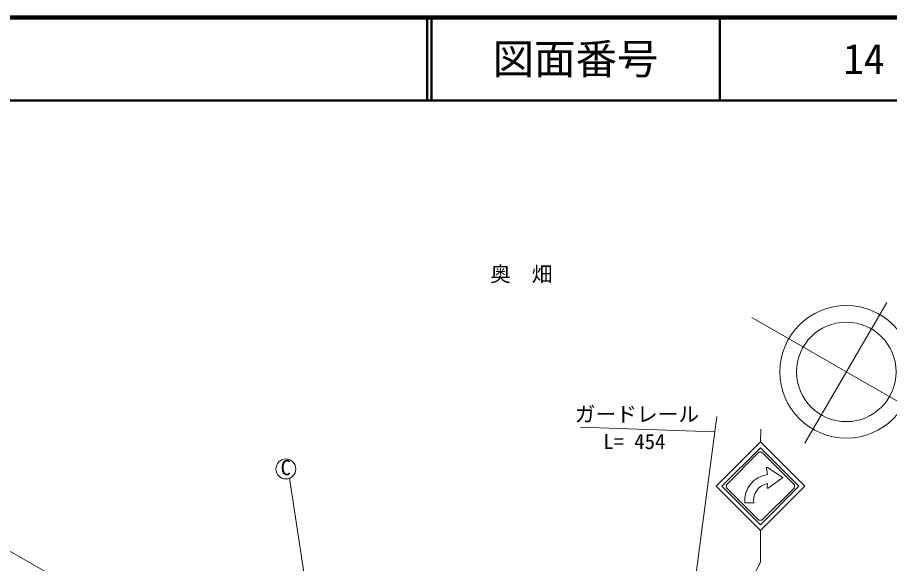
# Model space of a CAD drawing. Units: millimetres, scale not verified. Extents: x 40000 to 680000, y 20000 to 380000.
# Drawn here: x 459348 to 564469, y 314134 to 380000 of the extents above; entities that cross this region are included whole.
import ezdxf
from ezdxf.enums import TextEntityAlignment as Align

# ---------------------------------------------------------------- set-up
doc = ezdxf.new("R2010")
doc.units = ezdxf.units.MM
doc.header["$LTSCALE"] = 1000
for name, color, linetype, lineweight in [('M-BGD', 7, 'Continuous', 13), ('M-STR-HTXT', 7, 'Continuous', 13), ('M-TTL', 2, 'Continuous', 140), ('M-TTL-LINE', 7, 'Continuous', 50), ('M-TTL-TXT', 7, 'Continuous', 13)]:
    doc.layers.add(name, color=color, linetype=linetype, lineweight=lineweight)
doc.styles.add('ＭＳ ゴシック', font='')
doc.styles.get('ＭＳ ゴシック').set_extended_font_data('MS Gothic')

msp = doc.modelspace()

# ---------------------------------------------------------------- linework, layer by layer
at = {"layer": 'M-BGD'}
for p, q in [((564126, 345625), (554253, 328659)), ((548903, 328803), (548938, 330361)), ((548724, 327555), (544804, 323635)), ((549636, 325645), (549770, 324864)), ((549747, 325719), (551622, 324519)), ((492123, 324424), (495449, 302967)), ((549710, 323313), (549770, 323794)), ((549823, 323245), (551622, 324519)), ((444650, 323466), (465817, 311404)), ((543557, 323457), (548903, 318111)), ((544270, 323457), (548903, 318824)), ((547044, 321458), (548112, 321458)), ((548903, 318111), (548911, 314293)), ((548911, 314293), (541302, 299352))]:
    msp.add_line(p, q, dxfattribs=at)
for points in [[(571053, 329442), (574621, 330390), (576053, 327591), (547874, 343805)], [(548903, 318111), (554248, 323457), (548903, 328803), (543557, 323457)], [(548903, 318824), (553536, 323457), (548903, 328090), (544270, 323457)], [(544804, 323635), (544804, 323279), (548724, 319359), (549081, 319359), (553001, 323279), (553001, 323635), (549081, 327555), (548724, 327555)]]:
    msp.add_lwpolyline(points, dxfattribs=at)
for centre, radius in [((559256, 337256), 8000), ((559256, 337256), 6000), ((491700, 325547), 1200)]:
    msp.add_circle(centre, radius, dxfattribs=at)
for centre, radius, start, end in [((550132, 321780), 3105, 96.70317, 185.95551), ((549708, 325658), 72.5, 57.38076, 189.69095), ((550132, 321780), 2046, 100.20397, 189.06004), ((549781, 323304), 72.5, 172.87498, 305.31121)]:
    msp.add_arc(centre, radius, start, end, dxfattribs=at)
at = {"layer": 'M-STR-HTXT'}
for p, q in [((543638, 331863), (539390, 299737)), ((527167, 330594), (543396, 330034))]:
    msp.add_line(p, q, dxfattribs=at)
at = {"layer": 'M-TTL'}
msp.add_line((680000, 380000), (40000, 380000), dxfattribs=at)
at = {"layer": 'M-TTL-LINE'}
for p, q in [((508747, 380000), (508747, 370000)), ((509247, 380000), (509247, 370000)), ((543997, 380000), (543997, 370000)), ((40000, 370000), (680000, 370000))]:
    msp.add_line(p, q, dxfattribs=at)

# ---------------------------------------------------------------- texts
at = {"layer": 'M-BGD', "style": 'ＭＳ ゴシック'}
msp.add_text('C', height=1833, dxfattribs=at).set_placement((491691, 324245), align=Align.BOTTOM_CENTER)
at = {"layer": 'M-STR-HTXT', "style": 'ＭＳ ゴシック'}
for s, p in [('奥\u3000畑', (516329, 347584)), ('ガードレール', (526512, 330689)), ('L= 454', (529964, 327389))]:
    msp.add_text(s, height=1833, dxfattribs=at).set_placement(p, align=Align.BOTTOM_LEFT)
at = {"layer": 'M-TTL-TXT', "style": 'ＭＳ ゴシック'}
for s, p in [('図面番号', (526622, 375000)), ('14', (561372, 375000))]:
    msp.add_text(s, height=3666, dxfattribs=at).set_placement(p, align=Align.MIDDLE_CENTER)

doc.saveas('drawing.dxf')
